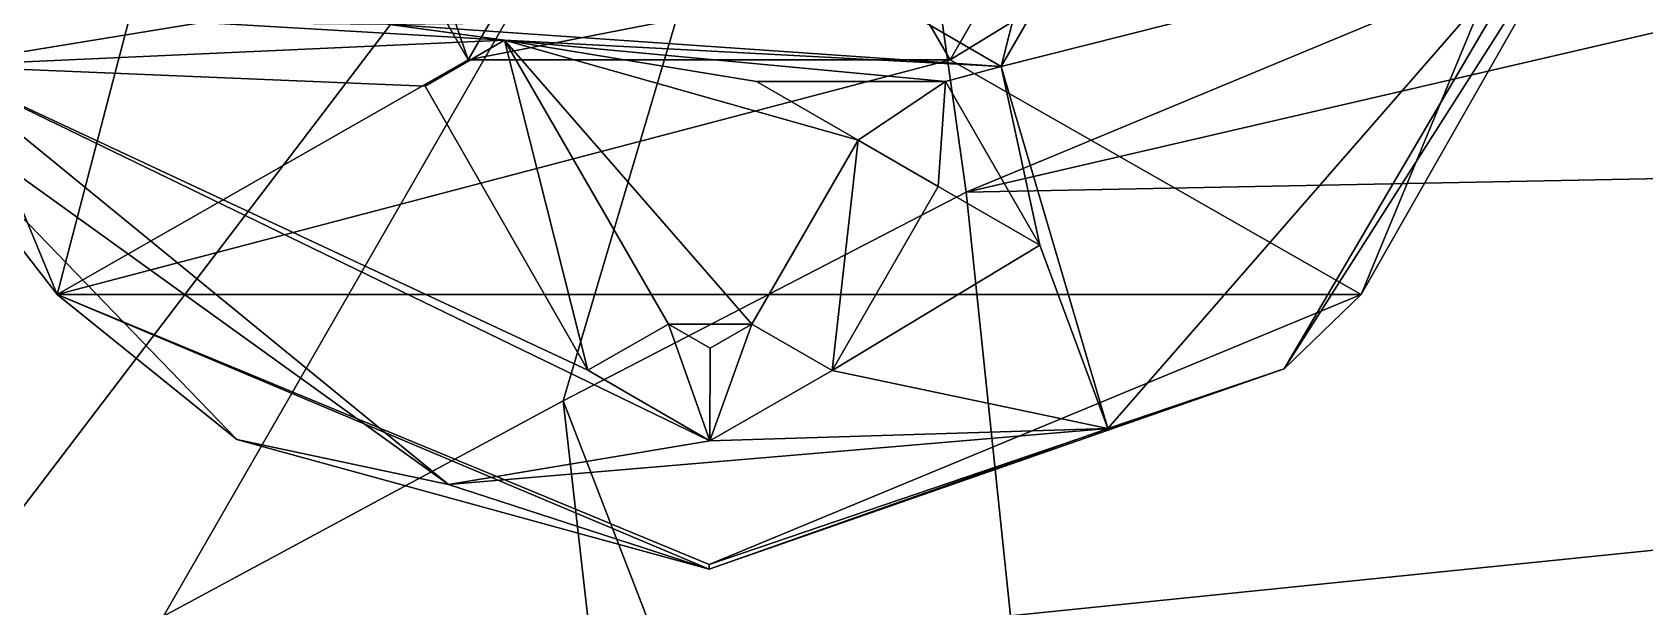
# Model space of a CAD drawing. Header units: millimetres. Extents: x -228 to 228, y -204 to 237.
# Drawn here: x -37.326 to -32.975, y 67.412 to 68.963 of the extents above; entities that cross this region are included whole.
import ezdxf

# ---------------------------------------------------------------- set-up
doc = ezdxf.new("R2010")
doc.units = ezdxf.units.MM
doc.header["$LTSCALE"] = 127.314815
for name, color, linetype in [('3522', 7, 'CONTINUOUS'), ('3752', 7, 'CONTINUOUS'), ('3753', 7, 'CONTINUOUS'), ('3762', 7, 'CONTINUOUS'), ('3765', 7, 'CONTINUOUS'), ('3885', 7, 'CONTINUOUS'), ('3886', 7, 'CONTINUOUS'), ('3887', 7, 'CONTINUOUS'), ('3893', 7, 'CONTINUOUS'), ('3894', 7, 'CONTINUOUS'), ('3895', 7, 'CONTINUOUS'), ('3896', 7, 'CONTINUOUS'), ('3897', 7, 'CONTINUOUS'), ('3898', 7, 'CONTINUOUS'), ('3899', 7, 'CONTINUOUS'), ('3900', 7, 'CONTINUOUS'), ('3901', 7, 'CONTINUOUS'), ('3902', 7, 'CONTINUOUS'), ('3903', 7, 'CONTINUOUS'), ('3904', 7, 'CONTINUOUS'), ('3912', 7, 'CONTINUOUS'), ('3913', 7, 'CONTINUOUS'), ('4336', 7, 'CONTINUOUS'), ('4337', 7, 'CONTINUOUS'), ('4341', 7, 'CONTINUOUS'), ('4343', 7, 'CONTINUOUS'), ('4577', 7, 'CONTINUOUS'), ('4604', 7, 'CONTINUOUS')]:
    doc.layers.add(name, color=color, linetype=linetype)

msp = doc.modelspace()

# ---------------------------------------------------------------- linework, layer by layer
at = {"layer": '3522', "color": 5, "linetype": 'Continuous'}
for points in [[(-65.7609, 65.7609, 1035.99), (-46.4997, 80.5405, 1035.99), (-30.7, 76.1762, 1035.99), (-65.7609, 65.7609, 1035.99)], [(-65.7609, 65.7609, 1035.99), (-30.7, 76.1762, 1035.99), (-30, 75.9886, 1035.99), (-65.7609, 65.7609, 1035.99)], [(-65.7609, 65.7609, 1035.99), (-30, 75.9886, 1035.99), (-24.7553, 61.1815, 1035.99), (-65.7609, 65.7609, 1035.99)]]:
    msp.add_3dface(points, dxfattribs=at)
at = {"layer": '3752', "color": 31, "linetype": 'Continuous', "true_color": 0xffba87}
for points in [[(-37.9878, 70.0143, 1081.19), (-37.2591, 68.2552, 1081.19), (-36.8, 70.0143, 1081.19), (-37.9878, 70.0143, 1081.19)], [(-36.8, 70.0143, 1081.19), (-37.2591, 68.2552, 1081.19), (-36.1501, 68.8885, 1081.19), (-36.8, 70.0143, 1081.19)], [(-33.7409, 68.2552, 1081.19), (-33.0122, 70.0143, 1081.19), (-34.8499, 68.8885, 1081.19), (-33.7409, 68.2552, 1081.19)], [(-34.8499, 68.8885, 1081.19), (-33.0122, 70.0143, 1081.19), (-34.2, 70.0143, 1081.19), (-34.8499, 68.8885, 1081.19)], [(-37.2591, 68.2552, 1081.19), (-33.7409, 68.2552, 1081.19), (-34.8499, 68.8885, 1081.19), (-37.2591, 68.2552, 1081.19)], [(-36.1501, 68.8885, 1081.19), (-37.2591, 68.2552, 1081.19), (-34.8499, 68.8885, 1081.19), (-36.1501, 68.8885, 1081.19)], [(-37.2591, 68.2552, 1081.19), (-35.5, 67.5265, 1081.19), (-33.7409, 68.2552, 1081.19), (-37.2591, 68.2552, 1081.19)]]:
    msp.add_3dface(points, dxfattribs=at)
at = {"layer": '3753', "color": 31, "linetype": 'Continuous', "true_color": 0xffba87}
for points in [[(-37.5855, 68.872, 1073.49), (-40.0744, 73.4158, 1073.49), (-36.8686, 68.9894, 1073.49), (-37.5855, 68.872, 1073.49)], [(-34.2678, 69.6384, 1073.49), (-33.2521, 69.2393, 1073.49), (-34.7124, 68.8706, 1073.49), (-34.2678, 69.6384, 1073.49)], [(-33.2521, 69.2393, 1073.49), (-34.4245, 67.8936, 1073.49), (-34.7124, 68.8706, 1073.49), (-33.2521, 69.2393, 1073.49)], [(-36.0523, 68.941, 1073.49), (-37.5855, 68.872, 1073.49), (-36.8686, 68.9894, 1073.49), (-36.0523, 68.941, 1073.49)], [(-36.3686, 68.9843, 1073.49), (-36.0523, 68.941, 1073.49), (-36.8686, 68.9894, 1073.49), (-36.3686, 68.9843, 1073.49)], [(-34.9308, 68.9971, 1073.49), (-34.7124, 68.8706, 1073.49), (-36.3686, 68.9843, 1073.49), (-34.9308, 68.9971, 1073.49)], [(-34.7124, 68.8706, 1073.49), (-36.0523, 68.941, 1073.49), (-36.3686, 68.9843, 1073.49), (-34.7124, 68.8706, 1073.49)], [(-36.2666, 68.8174, 1073.49), (-37.5855, 68.872, 1073.49), (-36.0523, 68.941, 1073.49), (-36.2666, 68.8174, 1073.49)], [(-35.0981, 68.6717, 1073.49), (-35.3849, 68.175, 1073.49), (-36.0523, 68.941, 1073.49), (-35.0981, 68.6717, 1073.49)], [(-36.0523, 68.941, 1073.49), (-35.3849, 68.175, 1073.49), (-35.6101, 68.175, 1073.49), (-36.0523, 68.941, 1073.49)], [(-35.3724, 68.83, 1073.49), (-35.0981, 68.6717, 1073.49), (-36.0523, 68.941, 1073.49), (-35.3724, 68.83, 1073.49)], [(-34.8624, 68.83, 1073.49), (-35.3724, 68.83, 1073.49), (-36.0523, 68.941, 1073.49), (-34.8624, 68.83, 1073.49)], [(-34.8624, 68.83, 1073.49), (-36.0523, 68.941, 1073.49), (-34.7124, 68.8706, 1073.49), (-34.8624, 68.83, 1073.49)], [(-36.2029, 67.7428, 1073.49), (-37.5855, 68.872, 1073.49), (-35.498, 67.86, 1073.49), (-36.2029, 67.7428, 1073.49)], [(-35.498, 67.86, 1073.49), (-37.5855, 68.872, 1073.49), (-35.8271, 68.051, 1073.49), (-35.498, 67.86, 1073.49)], [(-35.8271, 68.051, 1073.49), (-37.5855, 68.872, 1073.49), (-36.2666, 68.8174, 1073.49), (-35.8271, 68.051, 1073.49)], [(-34.6074, 68.3883, 1073.49), (-34.8624, 68.83, 1073.49), (-34.7124, 68.8706, 1073.49), (-34.6074, 68.3883, 1073.49)], [(-34.4245, 67.8936, 1073.49), (-34.6074, 68.3883, 1073.49), (-34.7124, 68.8706, 1073.49), (-34.4245, 67.8936, 1073.49)], [(-34.8816, 68.5467, 1073.49), (-34.6074, 68.3883, 1073.49), (-35.1684, 68.05, 1073.49), (-34.8816, 68.5467, 1073.49)], [(-34.6074, 68.3883, 1073.49), (-34.4245, 67.8936, 1073.49), (-35.1684, 68.05, 1073.49), (-34.6074, 68.3883, 1073.49)], [(-35.6101, 68.175, 1073.49), (-35.3849, 68.175, 1073.49), (-35.4975, 68.11, 1073.49), (-35.6101, 68.175, 1073.49)], [(-35.1684, 68.05, 1073.49), (-34.4245, 67.8936, 1073.49), (-35.498, 67.86, 1073.49), (-35.1684, 68.05, 1073.49)], [(-34.4245, 67.8936, 1073.49), (-36.2029, 67.7428, 1073.49), (-35.498, 67.86, 1073.49), (-34.4245, 67.8936, 1073.49)]]:
    msp.add_3dface(points, dxfattribs=at)
at = {"layer": '3762', "color": 31, "linetype": 'Continuous', "true_color": 0xffba87}
for points in [[(-36.5367, 70.0143, 1080.39), (-36.8, 70.0143, 1080.39), (-36.15, 68.8885, 1080.39), (-36.5367, 70.0143, 1080.39)], [(-36.5367, 70.0143, 1080.39), (-36.15, 68.8885, 1080.39), (-36.0182, 69.1165, 1080.39), (-36.5367, 70.0143, 1080.39)], [(-34.85, 68.8885, 1080.39), (-34.2, 70.0143, 1080.39), (-34.9818, 69.1165, 1080.39), (-34.85, 68.8885, 1080.39)], [(-36.15, 68.8885, 1080.39), (-34.85, 68.8885, 1080.39), (-34.9818, 69.1165, 1080.39), (-36.15, 68.8885, 1080.39)], [(-36.0182, 69.1165, 1080.39), (-36.15, 68.8885, 1080.39), (-34.9818, 69.1165, 1080.39), (-36.0182, 69.1165, 1080.39)]]:
    msp.add_3dface(points, dxfattribs=at)
at = {"layer": '3765', "color": 31, "linetype": 'Continuous', "true_color": 0xffba87}
for points in [[(-36.8, 70.0143, 1081.19), (-36.1501, 68.8885, 1081.19), (-36.8, 70.0143, 1080.39), (-36.8, 70.0143, 1081.19)], [(-36.8, 70.0143, 1080.39), (-36.1501, 68.8885, 1081.19), (-36.15, 68.8885, 1080.39), (-36.8, 70.0143, 1080.39)], [(-34.8499, 68.8885, 1081.19), (-34.2, 70.0143, 1081.19), (-34.85, 68.8885, 1080.39), (-34.8499, 68.8885, 1081.19)], [(-34.2, 70.0143, 1081.19), (-34.2, 70.0143, 1080.39), (-34.85, 68.8885, 1080.39), (-34.2, 70.0143, 1081.19)], [(-36.1501, 68.8885, 1081.19), (-34.8499, 68.8885, 1081.19), (-36.15, 68.8885, 1080.39), (-36.1501, 68.8885, 1081.19)], [(-34.8499, 68.8885, 1081.19), (-34.85, 68.8885, 1080.39), (-36.15, 68.8885, 1080.39), (-34.8499, 68.8885, 1081.19)]]:
    msp.add_3dface(points, dxfattribs=at)
at = {"layer": '3885', "color": 31, "linetype": 'Continuous', "true_color": 0xffba87}
for points in [[(-37.6926, 68.8133, 1080.49), (-37.2591, 68.2552, 1081.19), (-37.9878, 70.0143, 1081.19), (-37.6926, 68.8133, 1080.49)], [(-37.6926, 68.8133, 1080.49), (-36.7743, 67.8634, 1080.49), (-37.2591, 68.2552, 1081.19), (-37.6926, 68.8133, 1080.49)], [(-36.7743, 67.8634, 1080.49), (-35.5, 67.5143, 1080.49), (-37.2591, 68.2552, 1081.19), (-36.7743, 67.8634, 1080.49)], [(-35.5, 67.5143, 1080.49), (-35.5, 67.5265, 1081.19), (-37.2591, 68.2552, 1081.19), (-35.5, 67.5143, 1080.49)]]:
    msp.add_3dface(points, dxfattribs=at)
at = {"layer": '3886', "color": 31, "linetype": 'Continuous', "true_color": 0xffba87}
for points in [[(-33.0671, 69.439, 1080.49), (-33.9483, 68.0541, 1080.49), (-33.2521, 69.2393, 1073.49), (-33.0671, 69.439, 1080.49)], [(-33.2521, 69.2393, 1073.49), (-33.9483, 68.0541, 1080.49), (-34.4245, 67.8936, 1073.49), (-33.2521, 69.2393, 1073.49)], [(-37.6926, 68.8133, 1080.49), (-37.5855, 68.872, 1073.49), (-36.2029, 67.7428, 1073.49), (-37.6926, 68.8133, 1080.49)], [(-36.7743, 67.8634, 1080.49), (-37.6926, 68.8133, 1080.49), (-36.2029, 67.7428, 1073.49), (-36.7743, 67.8634, 1080.49)], [(-33.9483, 68.0541, 1080.49), (-35.5, 67.5143, 1080.49), (-34.4245, 67.8936, 1073.49), (-33.9483, 68.0541, 1080.49)], [(-34.4245, 67.8936, 1073.49), (-35.5, 67.5143, 1080.49), (-36.2029, 67.7428, 1073.49), (-34.4245, 67.8936, 1073.49)], [(-35.5, 67.5143, 1080.49), (-36.7743, 67.8634, 1080.49), (-36.2029, 67.7428, 1073.49), (-35.5, 67.5143, 1080.49)]]:
    msp.add_3dface(points, dxfattribs=at)
at = {"layer": '3887', "color": 31, "linetype": 'Continuous', "true_color": 0xffba87}
for points in [[(-33.0671, 69.439, 1080.49), (-33.0122, 70.0143, 1081.19), (-33.7409, 68.2552, 1081.19), (-33.0671, 69.439, 1080.49)], [(-33.9483, 68.0541, 1080.49), (-33.0671, 69.439, 1080.49), (-33.7409, 68.2552, 1081.19), (-33.9483, 68.0541, 1080.49)], [(-35.5, 67.5265, 1081.19), (-33.9483, 68.0541, 1080.49), (-33.7409, 68.2552, 1081.19), (-35.5, 67.5265, 1081.19)], [(-35.5, 67.5143, 1080.49), (-33.9483, 68.0541, 1080.49), (-35.5, 67.5265, 1081.19), (-35.5, 67.5143, 1080.49)]]:
    msp.add_3dface(points, dxfattribs=at)
at = {"layer": '3893', "color": 31, "linetype": 'Continuous', "true_color": 0xffba87}
for points in [[(-34.9308, 68.9971, 1073.34), (-34.4862, 69.7649, 1073.34), (-34.7124, 68.8706, 1073.34), (-34.9308, 68.9971, 1073.34)], [(-34.7124, 68.8706, 1073.34), (-34.4862, 69.7649, 1073.34), (-34.2678, 69.6384, 1073.34), (-34.7124, 68.8706, 1073.34)], [(-36.2666, 68.8174, 1073.34), (-36.0523, 68.941, 1073.34), (-35.8271, 68.051, 1073.34), (-36.2666, 68.8174, 1073.34)], [(-36.0523, 68.941, 1073.34), (-35.6101, 68.175, 1073.34), (-35.8271, 68.051, 1073.34), (-36.0523, 68.941, 1073.34)], [(-35.3724, 68.83, 1073.34), (-34.8624, 68.83, 1073.34), (-35.0981, 68.6717, 1073.34), (-35.3724, 68.83, 1073.34)], [(-34.8624, 68.83, 1073.34), (-34.8816, 68.5467, 1073.34), (-35.0981, 68.6717, 1073.34), (-34.8624, 68.83, 1073.34)], [(-34.6074, 68.3883, 1073.34), (-34.8816, 68.5467, 1073.34), (-34.8624, 68.83, 1073.34), (-34.6074, 68.3883, 1073.34)], [(-35.1684, 68.05, 1073.34), (-35.3849, 68.175, 1073.34), (-35.0981, 68.6717, 1073.34), (-35.1684, 68.05, 1073.34)], [(-34.8816, 68.5467, 1073.34), (-35.1684, 68.05, 1073.34), (-35.0981, 68.6717, 1073.34), (-34.8816, 68.5467, 1073.34)], [(-35.8271, 68.051, 1073.34), (-35.6101, 68.175, 1073.34), (-35.498, 67.86, 1073.34), (-35.8271, 68.051, 1073.34)], [(-35.6101, 68.175, 1073.34), (-35.4975, 68.11, 1073.34), (-35.498, 67.86, 1073.34), (-35.6101, 68.175, 1073.34)], [(-35.4975, 68.11, 1073.34), (-35.3849, 68.175, 1073.34), (-35.498, 67.86, 1073.34), (-35.4975, 68.11, 1073.34)], [(-35.498, 67.86, 1073.34), (-35.3849, 68.175, 1073.34), (-35.1684, 68.05, 1073.34), (-35.498, 67.86, 1073.34)]]:
    msp.add_3dface(points, dxfattribs=at)
at = {"layer": '3894', "color": 31, "linetype": 'Continuous', "true_color": 0xffba87}
for points in [[(-35.3849, 68.175, 1073.49), (-35.0981, 68.6717, 1073.49), (-35.3849, 68.175, 1073.34), (-35.3849, 68.175, 1073.49)], [(-35.3849, 68.175, 1073.34), (-35.0981, 68.6717, 1073.49), (-35.0981, 68.6717, 1073.34), (-35.3849, 68.175, 1073.34)]]:
    msp.add_3dface(points, dxfattribs=at)
at = {"layer": '3895', "color": 31, "linetype": 'Continuous', "true_color": 0xffba87}
for points in [[(-35.0981, 68.6717, 1073.49), (-35.3724, 68.83, 1073.49), (-35.0981, 68.6717, 1073.34), (-35.0981, 68.6717, 1073.49)], [(-35.3724, 68.83, 1073.49), (-35.3724, 68.83, 1073.34), (-35.0981, 68.6717, 1073.34), (-35.3724, 68.83, 1073.49)]]:
    msp.add_3dface(points, dxfattribs=at)
at = {"layer": '3896', "color": 31, "linetype": 'Continuous', "true_color": 0xffba87}
for points in [[(-35.3724, 68.83, 1073.49), (-34.8624, 68.83, 1073.49), (-35.3724, 68.83, 1073.34), (-35.3724, 68.83, 1073.49)], [(-34.8624, 68.83, 1073.49), (-34.8624, 68.83, 1073.34), (-35.3724, 68.83, 1073.34), (-34.8624, 68.83, 1073.49)]]:
    msp.add_3dface(points, dxfattribs=at)
at = {"layer": '3897', "color": 31, "linetype": 'Continuous', "true_color": 0xffba87}
for points in [[(-34.8624, 68.83, 1073.49), (-34.6074, 68.3883, 1073.49), (-34.8624, 68.83, 1073.34), (-34.8624, 68.83, 1073.49)], [(-34.6074, 68.3883, 1073.49), (-34.6074, 68.3883, 1073.34), (-34.8624, 68.83, 1073.34), (-34.6074, 68.3883, 1073.49)]]:
    msp.add_3dface(points, dxfattribs=at)
at = {"layer": '3898', "color": 31, "linetype": 'Continuous', "true_color": 0xffba87}
for points in [[(-34.6074, 68.3883, 1073.49), (-34.8816, 68.5467, 1073.49), (-34.6074, 68.3883, 1073.34), (-34.6074, 68.3883, 1073.49)], [(-34.8816, 68.5467, 1073.49), (-34.8816, 68.5467, 1073.34), (-34.6074, 68.3883, 1073.34), (-34.8816, 68.5467, 1073.49)]]:
    msp.add_3dface(points, dxfattribs=at)
at = {"layer": '3899', "color": 31, "linetype": 'Continuous', "true_color": 0xffba87}
for points in [[(-34.8816, 68.5467, 1073.49), (-35.1684, 68.05, 1073.49), (-34.8816, 68.5467, 1073.34), (-34.8816, 68.5467, 1073.49)], [(-35.1684, 68.05, 1073.49), (-35.1684, 68.05, 1073.34), (-34.8816, 68.5467, 1073.34), (-35.1684, 68.05, 1073.49)]]:
    msp.add_3dface(points, dxfattribs=at)
at = {"layer": '3900', "color": 31, "linetype": 'Continuous', "true_color": 0xffba87}
for points in [[(-35.498, 67.86, 1073.49), (-35.8271, 68.051, 1073.49), (-35.498, 67.86, 1073.34), (-35.498, 67.86, 1073.49)], [(-35.8271, 68.051, 1073.49), (-35.8271, 68.051, 1073.34), (-35.498, 67.86, 1073.34), (-35.8271, 68.051, 1073.49)], [(-35.1684, 68.05, 1073.49), (-35.498, 67.86, 1073.49), (-35.1684, 68.05, 1073.34), (-35.1684, 68.05, 1073.49)], [(-35.498, 67.86, 1073.49), (-35.498, 67.86, 1073.34), (-35.1684, 68.05, 1073.34), (-35.498, 67.86, 1073.49)]]:
    msp.add_3dface(points, dxfattribs=at)
at = {"layer": '3901', "color": 31, "linetype": 'Continuous', "true_color": 0xffba87}
for points in [[(-35.8271, 68.051, 1073.49), (-36.2666, 68.8174, 1073.49), (-35.8271, 68.051, 1073.34), (-35.8271, 68.051, 1073.49)], [(-36.2666, 68.8174, 1073.49), (-36.2666, 68.8174, 1073.34), (-35.8271, 68.051, 1073.34), (-36.2666, 68.8174, 1073.49)]]:
    msp.add_3dface(points, dxfattribs=at)
at = {"layer": '3902', "color": 31, "linetype": 'Continuous', "true_color": 0xffba87}
for points in [[(-36.2666, 68.8174, 1073.49), (-36.0523, 68.941, 1073.49), (-36.2666, 68.8174, 1073.34), (-36.2666, 68.8174, 1073.49)], [(-36.0523, 68.941, 1073.49), (-36.0523, 68.941, 1073.34), (-36.2666, 68.8174, 1073.34), (-36.0523, 68.941, 1073.49)]]:
    msp.add_3dface(points, dxfattribs=at)
at = {"layer": '3903', "color": 31, "linetype": 'Continuous', "true_color": 0xffba87}
for points in [[(-36.0523, 68.941, 1073.49), (-35.6101, 68.175, 1073.49), (-36.0523, 68.941, 1073.34), (-36.0523, 68.941, 1073.49)], [(-35.6101, 68.175, 1073.49), (-35.6101, 68.175, 1073.34), (-36.0523, 68.941, 1073.34), (-35.6101, 68.175, 1073.49)]]:
    msp.add_3dface(points, dxfattribs=at)
at = {"layer": '3904', "color": 31, "linetype": 'Continuous', "true_color": 0xffba87}
for points in [[(-35.6101, 68.175, 1073.49), (-35.4975, 68.11, 1073.49), (-35.6101, 68.175, 1073.34), (-35.6101, 68.175, 1073.49)], [(-35.4975, 68.11, 1073.49), (-35.4975, 68.11, 1073.34), (-35.6101, 68.175, 1073.34), (-35.4975, 68.11, 1073.49)], [(-35.4975, 68.11, 1073.49), (-35.3849, 68.175, 1073.49), (-35.4975, 68.11, 1073.34), (-35.4975, 68.11, 1073.49)], [(-35.3849, 68.175, 1073.49), (-35.3849, 68.175, 1073.34), (-35.4975, 68.11, 1073.34), (-35.3849, 68.175, 1073.49)]]:
    msp.add_3dface(points, dxfattribs=at)
at = {"layer": '3912', "color": 31, "linetype": 'Continuous', "true_color": 0xffba87}
for points in [[(-34.2678, 69.6384, 1073.49), (-34.7124, 68.8706, 1073.49), (-34.2678, 69.6384, 1073.34), (-34.2678, 69.6384, 1073.49)], [(-34.7124, 68.8706, 1073.49), (-34.7124, 68.8706, 1073.34), (-34.2678, 69.6384, 1073.34), (-34.7124, 68.8706, 1073.49)]]:
    msp.add_3dface(points, dxfattribs=at)
at = {"layer": '3913', "color": 31, "linetype": 'Continuous', "true_color": 0xffba87}
for points in [[(-34.7124, 68.8706, 1073.49), (-34.9308, 68.9971, 1073.49), (-34.7124, 68.8706, 1073.34), (-34.7124, 68.8706, 1073.49)], [(-34.9308, 68.9971, 1073.49), (-34.9308, 68.9971, 1073.34), (-34.7124, 68.8706, 1073.34), (-34.9308, 68.9971, 1073.49)]]:
    msp.add_3dface(points, dxfattribs=at)
at = {"layer": '4336', "color": 6, "linetype": 'Continuous'}
for points in [[(-23.418, 73.263, 1054.9731), (-35.1024, 70.6359, 1038.99), (-28.9638, 67.9717, 1079.6447), (-23.418, 73.263, 1054.9731)], [(-28.9638, 67.9717, 1079.6447), (-35.1024, 70.6359, 1038.99), (-42.2313, 66.6193, 1038.99), (-28.9638, 67.9717, 1079.6447)], [(-44.5811, 58.9202, 1079.6447), (-28.9638, 67.9717, 1079.6447), (-42.2313, 66.6193, 1038.99), (-44.5811, 58.9202, 1079.6447)]]:
    msp.add_3dface(points, dxfattribs=at)
at = {"layer": '4337', "color": 6, "linetype": 'Continuous'}
for points in [[(-42.2313, 66.6193, 1038.99), (-35.1024, 70.6359, 1038.99), (-38.0228, 66.8003, 1038.99), (-42.2313, 66.6193, 1038.99)], [(-38.0228, 66.8003, 1038.99), (-35.1024, 70.6359, 1038.99), (-36.9722, 67.3875, 1038.99), (-38.0228, 66.8003, 1038.99)], [(-36.9722, 67.3875, 1038.99), (-35.1024, 70.6359, 1038.99), (-35.894, 67.9679, 1038.99), (-36.9722, 67.3875, 1038.99)], [(-35.894, 67.9679, 1038.99), (-35.1024, 70.6359, 1038.99), (-34.8066, 68.5312, 1038.99), (-35.894, 67.9679, 1038.99)]]:
    msp.add_3dface(points, dxfattribs=at)
at = {"layer": '4341', "color": 6, "linetype": 'Continuous'}
msp.add_3dface([(-28.9638, 67.9717, 1079.6447), (-44.5811, 58.9202, 1079.6447), (-29.9905, 66.1614, 1079.5464), (-28.9638, 67.9717, 1079.6447)], dxfattribs=at)
at = {"layer": '4343', "color": 6, "linetype": 'Continuous'}
for points in [[(-23.1105, 68.7605, 1074.19), (-34.8066, 68.5312, 1038.99), (-23.1392, 71.2377, 1054.9654), (-23.1105, 68.7605, 1074.19)], [(-34.3229, 63.9065, 1074.19), (-34.8066, 68.5312, 1038.99), (-23.1105, 68.7605, 1074.19), (-34.3229, 63.9065, 1074.19)], [(-35.894, 67.9679, 1038.99), (-34.8066, 68.5312, 1038.99), (-34.3229, 63.9065, 1074.19), (-35.894, 67.9679, 1038.99)], [(-36.9722, 67.3875, 1038.99), (-35.894, 67.9679, 1038.99), (-35.6264, 65.6193, 1056.8764), (-36.9722, 67.3875, 1038.99)], [(-35.894, 67.9679, 1038.99), (-34.3229, 63.9065, 1074.19), (-35.6264, 65.6193, 1056.8764), (-35.894, 67.9679, 1038.99)]]:
    msp.add_3dface(points, dxfattribs=at)
at = {"layer": '4577', "color": 6, "linetype": 'Continuous'}
msp.add_3dface([(-34.3229, 63.9065, 1074.19), (-23.1105, 68.7605, 1074.19), (-10.4267, 65.8593, 1074.19), (-34.3229, 63.9065, 1074.19)], dxfattribs=at)
at = {"layer": '4604', "color": 6, "linetype": 'Continuous'}
for points in [[(-35.1024, 70.6359, 1038.99), (-23.418, 73.263, 1054.9731), (-34.8066, 68.5312, 1038.99), (-35.1024, 70.6359, 1038.99)], [(-34.8066, 68.5312, 1038.99), (-23.418, 73.263, 1054.9731), (-23.1392, 71.2377, 1054.9654), (-34.8066, 68.5312, 1038.99)]]:
    msp.add_3dface(points, dxfattribs=at)

doc.saveas('drawing.dxf')
